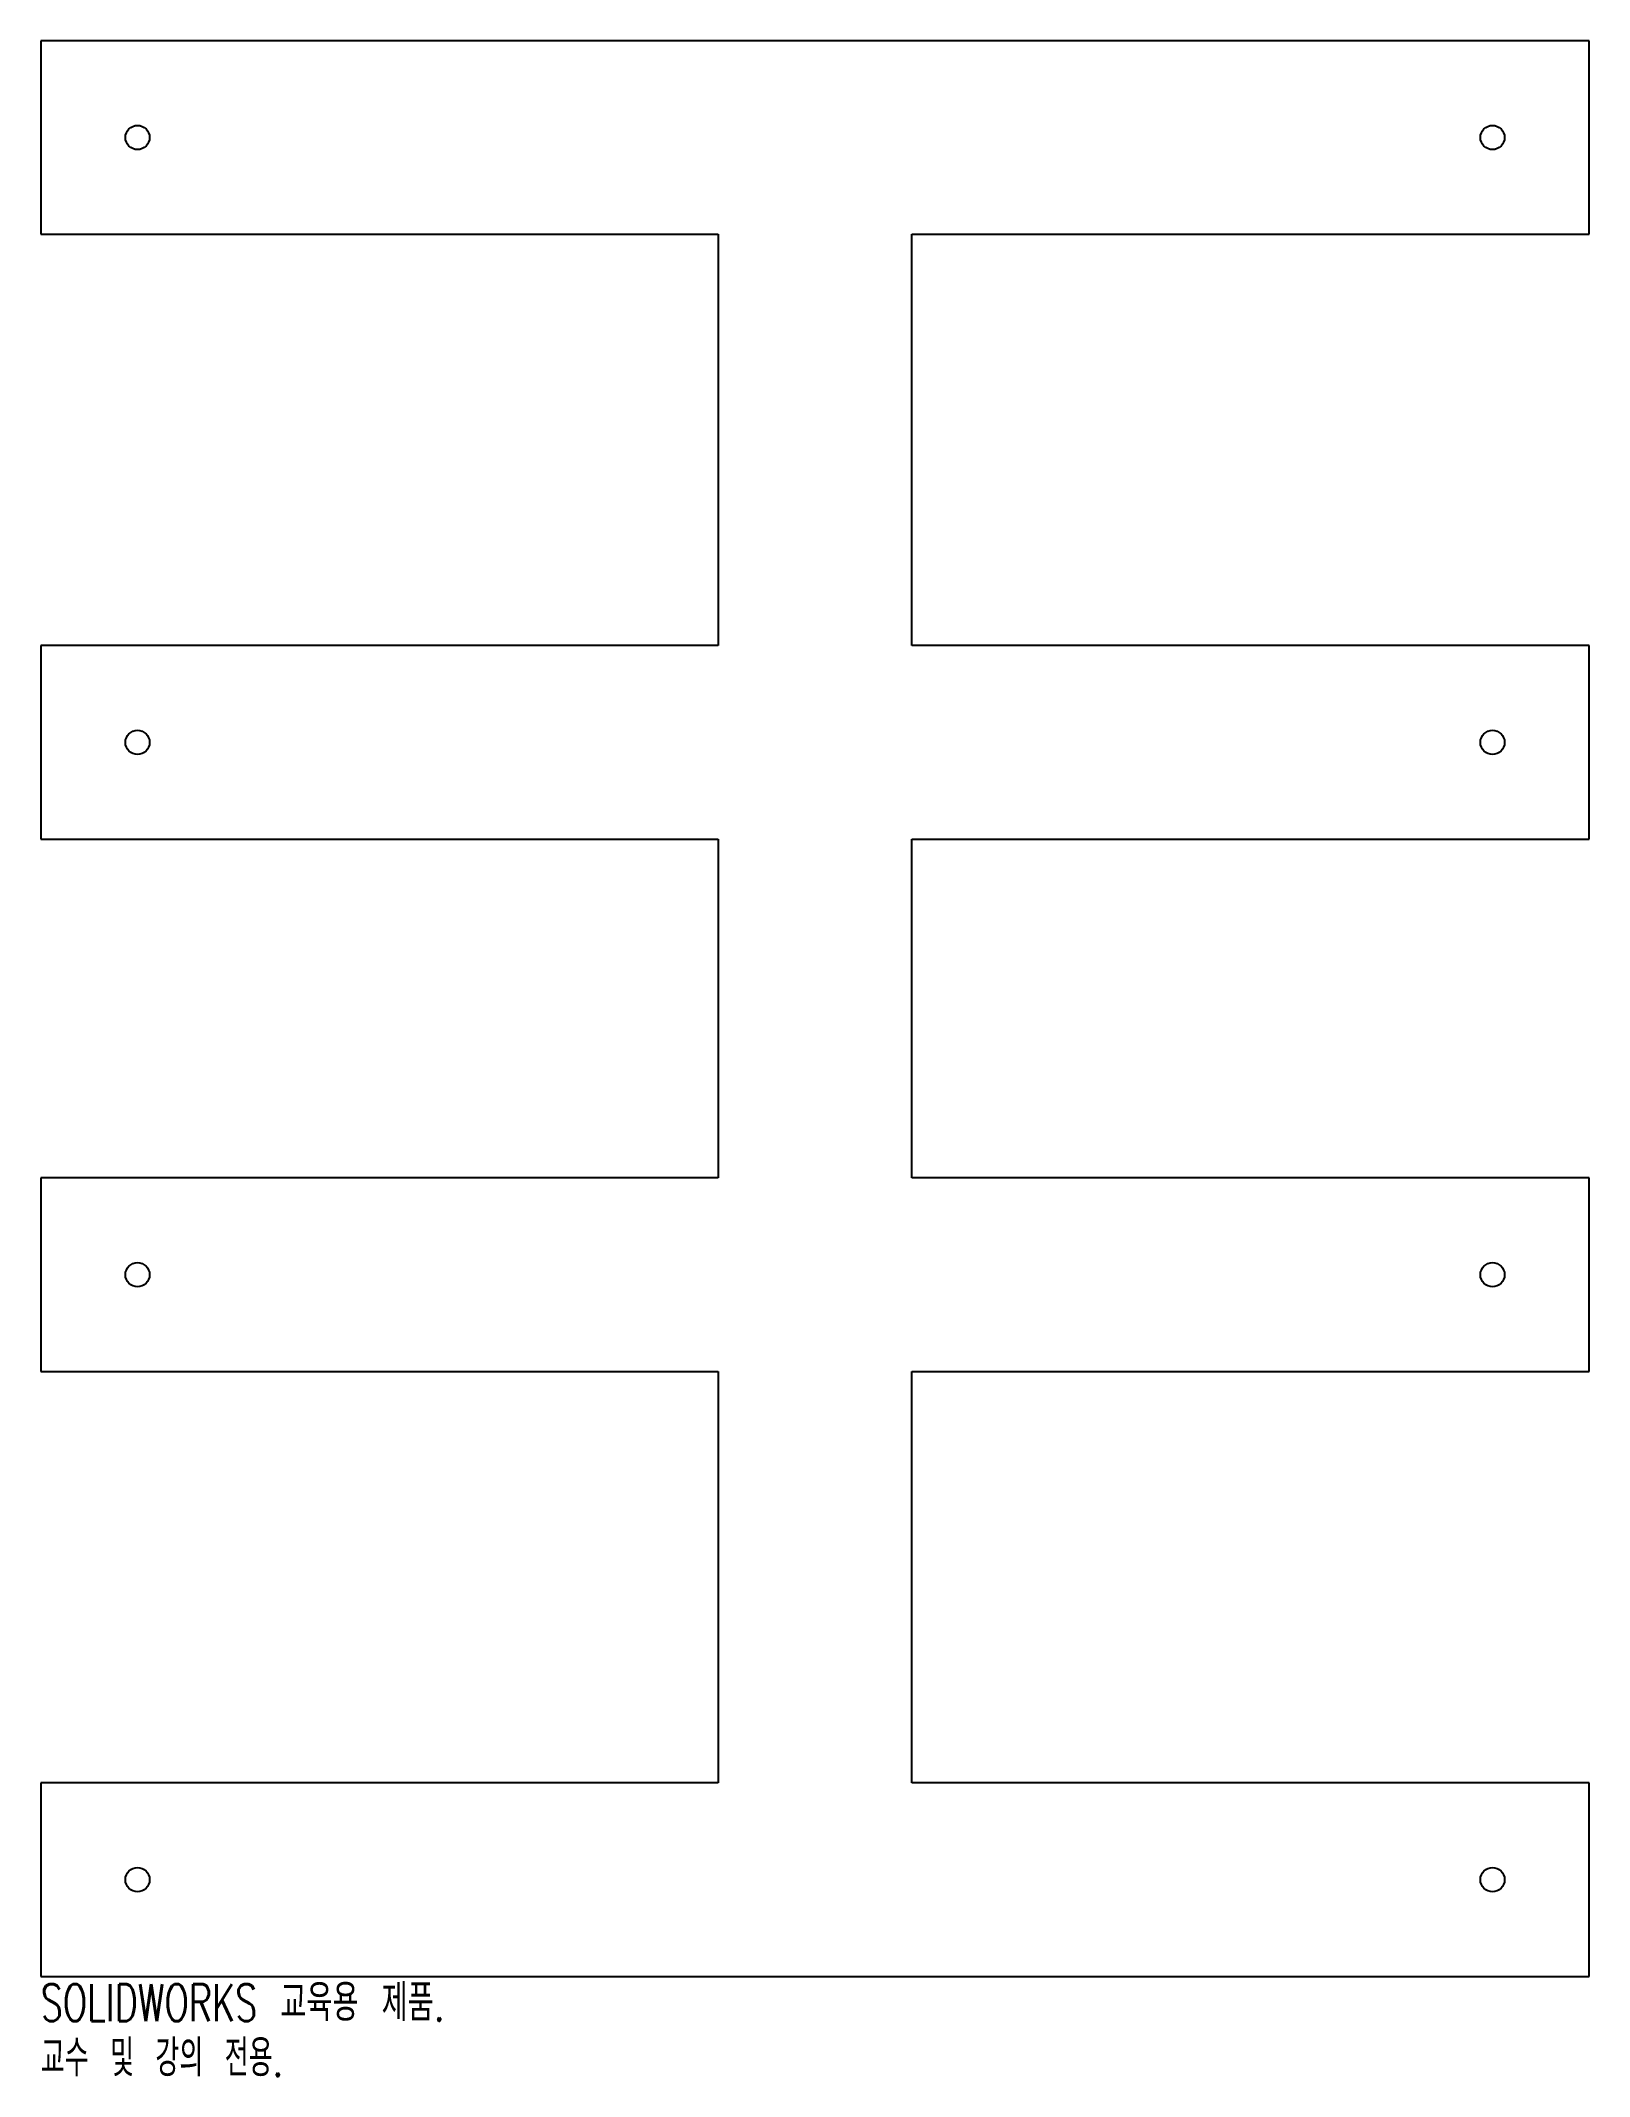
# Model space of a CAD drawing. Header units: inches. Extents: x -4 to 4, y -5.5 to 5.
import ezdxf

# ---------------------------------------------------------------- set-up
doc = ezdxf.new("R2010")
doc.units = ezdxf.units.IN
doc.header["$MEASUREMENT"] = 0
doc.styles.add('SLDTEXTSTYLE0', font='TXT', dxfattribs={"width": 0.7, "bigfont": 'bigfont'})
doc.styles.add('SLDTEXTSTYLE1', font='TXT', dxfattribs={"width": 0.645455, "bigfont": 'bigfont'})

msp = doc.modelspace()

# ---------------------------------------------------------------- linework, layer by layer
at = {"color": 7, "linetype": 'Continuous', "lineweight": 25}
for p, q in [((4, 5), (-4, 5)), ((-4, 5), (-4, 4)), ((4, 4), (4, 5)), ((-4, 4), (-0.5, 4)), ((-0.5, 4), (-0.5, 1.875)), ((0.5, 1.875), (0.5, 4)), ((0.5, 4), (4, 4)), ((-0.5, 1.875), (-4, 1.875)), ((-4, 1.875), (-4, 0.875)), ((4, 1.875), (0.5, 1.875)), ((4, 0.875), (4, 1.875)), ((-4, 0.875), (-0.5, 0.875)), ((-0.5, 0.875), (-0.5, -0.875)), ((0.5, -0.875), (0.5, 0.875)), ((0.5, 0.875), (4, 0.875)), ((-0.5, -0.875), (-4, -0.875)), ((-4, -0.875), (-4, -1.875)), ((4, -0.875), (0.5, -0.875)), ((4, -1.875), (4, -0.875)), ((-4, -1.875), (-0.5, -1.875)), ((-0.5, -1.875), (-0.5, -4)), ((0.5, -4), (0.5, -1.875)), ((0.5, -1.875), (4, -1.875)), ((-0.5, -4), (-4, -4)), ((-4, -4), (-4, -5)), ((4, -4), (0.5, -4)), ((4, -5), (4, -4)), ((-4, -5), (4, -5))]:
    msp.add_line(p, q, dxfattribs=at)
for centre in [(-3.5, 4.5), (3.5, 4.5), (-3.5, 1.375), (3.5, 1.375), (-3.5, -1.375), (3.5, -1.375), (-3.5, -4.5), (3.5, -4.5)]:
    msp.add_circle(centre, 0.0625, dxfattribs=at)

# ---------------------------------------------------------------- texts
at = {"color": 7, "linetype": 'Continuous', "char_height": 0.1903, "attachment_point": 1}
for s, insert, style in [('SOLIDWORKS 교육용 제품.', (-4, -5.04), 'SLDTEXTSTYLE0'), ('교수 및 강의 전용.', (-4, -5.326), 'SLDTEXTSTYLE1')]:
    msp.add_mtext(s, dxfattribs=dict(at, insert=insert, style=style))

doc.saveas('drawing.dxf')
